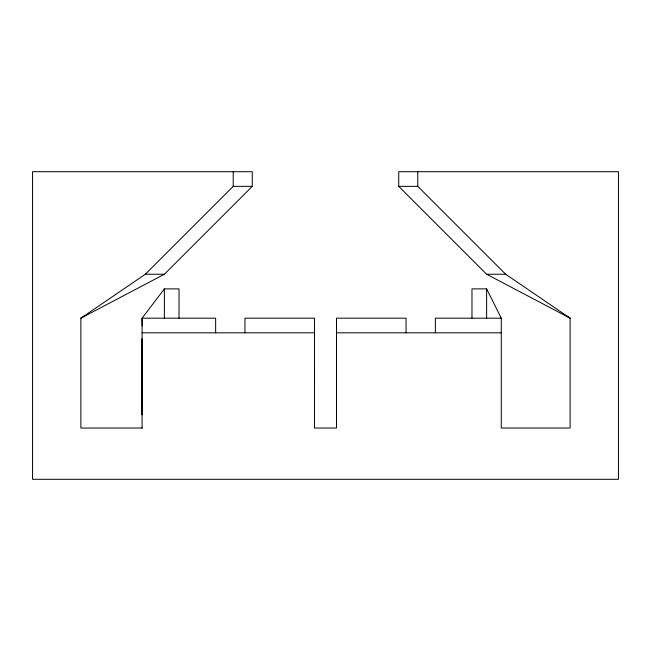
<?xml version="1.0" encoding="UTF-8"?>
<svg xmlns="http://www.w3.org/2000/svg" width="651" height="651" viewBox="0 0 651 651"><rect width="100%" height="100%" fill="white"/><g stroke="black" fill="none" stroke-linecap="round" stroke-linejoin="round"><path stroke-width="0.98" d="M142.138 376.823L142.178 338.772L142.154 414.882L142.195 376.823M179.025 318.176L179.025 288.881L164.377 288.881L142.073 318.176L142.073 428.032M142.406 428.032L80.887 428.032L80.887 318.176L145.336 274.234L233.221 186.349L252.262 186.349L252.262 171.701L32.55 171.701L32.55 479.299L618.45 479.299L618.45 171.701L398.738 171.701L398.738 186.349L486.623 274.234L570.113 318.176L570.113 428.032L501.27 428.032L501.27 318.176L486.623 288.881L471.975 288.881L471.975 318.176M85.135 315.466L80.887 318.176L164.377 274.234L252.262 186.349M398.738 186.349L417.779 186.349L505.664 274.234L570.113 318.176L565.865 315.466M145.336 274.234L164.377 274.234M486.623 274.234L505.664 274.234M501.27 318.176L435.356 318.176L435.356 332.824M142.073 332.824L314.514 332.824M336.486 332.824L501.27 332.824M142.252 325.988L142.073 318.176L215.644 318.176L215.644 332.824M486.623 288.881L486.623 318.176M417.779 171.701L417.779 186.349M406.061 332.824L406.061 318.176L336.486 318.176L336.486 428.032L314.514 428.032L314.514 318.176L244.939 318.176L244.939 332.824M233.221 171.701L233.221 186.349M164.377 288.881L164.377 318.176M314.498 371.518L314.498 382.129L314.498 371.518"/></g></svg>
